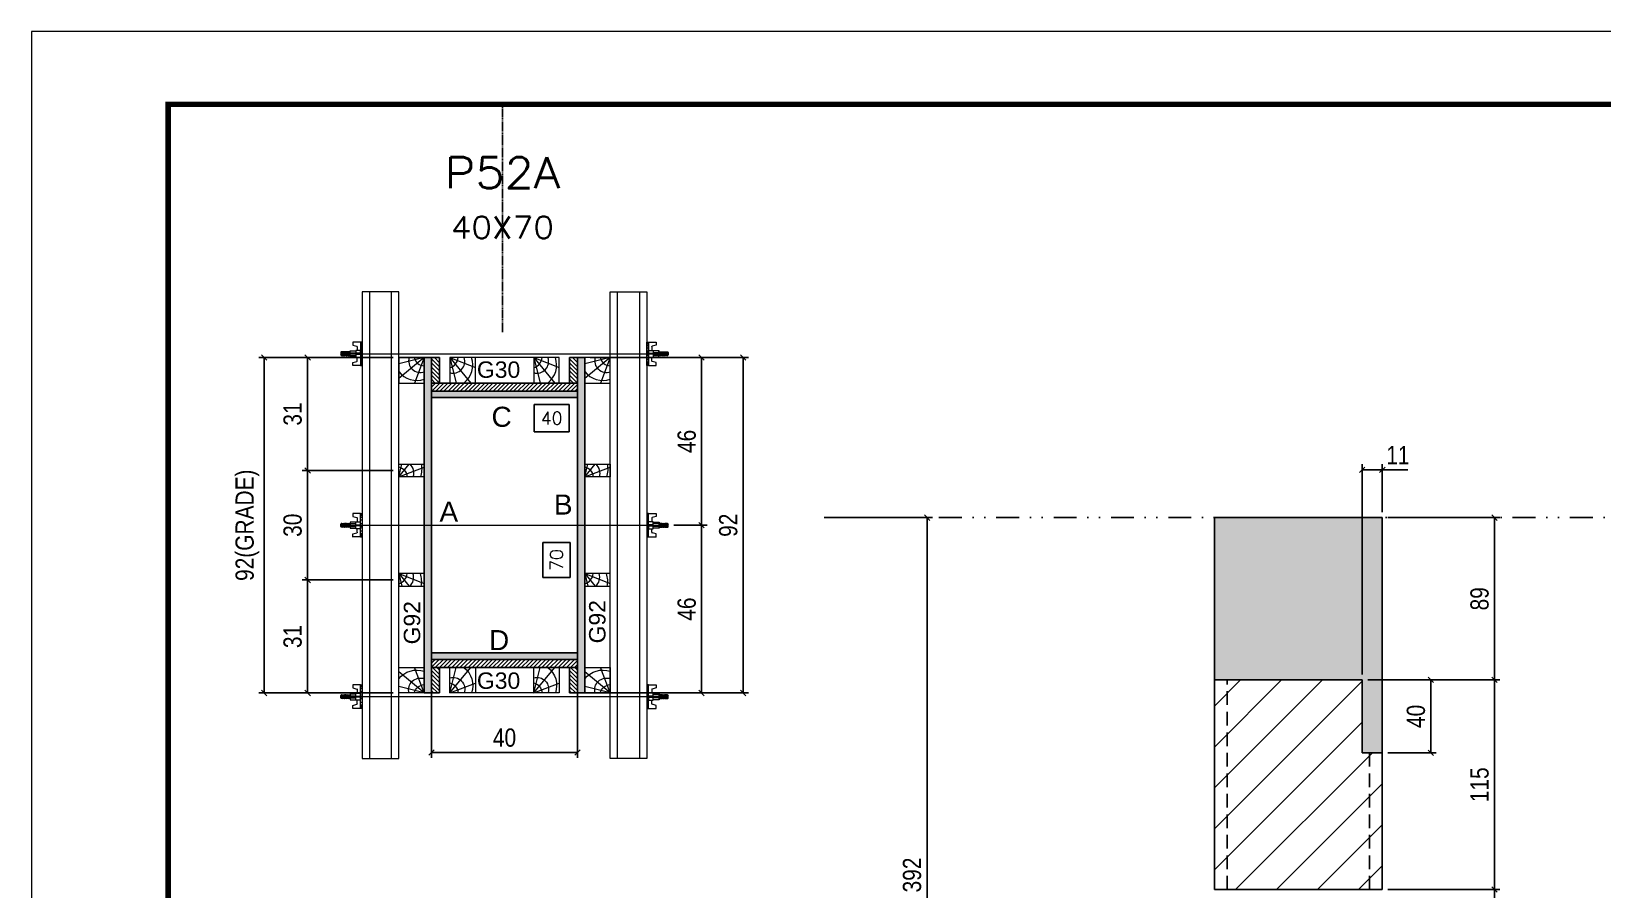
# Model space of a CAD drawing. Extents: x 28748 to 35002, y 14885 to 43501.
# Drawn here: x 30333 to 31195, y 33841 to 34312 of the extents above; entities that cross this region are included whole.
import ezdxf
from ezdxf.enums import TextEntityAlignment as Align

# ---------------------------------------------------------------- set-up
doc = ezdxf.new("R2010")
doc.units = 0
for name, pattern in [('DASHED', [0.75, 0.5, -0.25]), ('DIVIDE2', [0.625, 0.25, -0.125, 0, -0.125, 0, -0.125]), ('HIDDEN', [0.375, 0.25, -0.125])]:
    doc.linetypes.add(name, pattern=pattern)
for name, color, linetype in [('CHAPA', 1, 'Continuous'), ('COTA', 241, 'Continuous'), ('MEIO_PONT', 93, 'Continuous'), ('Nível', 160, 'Continuous'), ('Painéis', 200, 'Continuous'), ('SARRAFO', 251, 'Continuous'), ('Sarrafo de Pressão', 42, 'HIDDEN'), ('Texto de Titulo', 7, 'Continuous'), ('Texto Qtd Sarr', 242, 'Continuous'), ('TEXTO_GERAL', 7, 'Continuous')]:
    doc.layers.add(name, color=color, linetype=linetype)
for name, color, linetype, lineweight in [('Folhas', 255, 'Continuous', 9), ('Hachura', 251, 'Continuous', 9), ('Madeira', 126, 'Continuous', 18), ('Perfil Metálico', 224, 'Continuous', 18), ('SARRAFO DE PRESSAO', 251, 'DASHED', 9), ('Texto Seção', 7, 'Continuous', 15)]:
    doc.layers.add(name, color=color, linetype=linetype, lineweight=lineweight)
doc.styles.add('ARIAL', font='arial.ttf')
doc.styles.add('COTA TECNICA', font='techl___.ttf', dxfattribs={"height": 10})
doc.styles.add('COTA TECNICA 2X', font='techl___.ttf', dxfattribs={"height": 10})
doc.styles.add('ROMANS', font='romans.shx')
doc.styles.add('SANSSERIF', font='sas_____.pfb')
doc.dimstyles.new('PAINEL', dxfattribs={"dimtxt": 10, "dimasz": 3, "dimexe": 3, "dimexo": 3, "dimgap": 3, "dimtad": 1, "dimdec": 1, "dimzin": 12, "dimdsep": 46, "dimtxsty": 'COTA TECNICA', "dimblk1": 'OBLIQUE', "dimblk2": 'OBLIQUE', "dimsah": 1, "dimcen": 0.9, "dimclrd": 4, "dimclre": 4, "dimclrt": 240, "dimadec": 1, "dimazin": 3, "dimtfac": 1, "dimtdec": 1, "dimtmove": 0, "dimatfit": 3, "dimfxl": 1, "dimtolj": 1, "dimtzin": 12, "dimarcsym": 0})
doc.dimstyles.new('SECAO PILAR', dxfattribs={"dimtxt": 10, "dimasz": 3, "dimexe": 3, "dimexo": 3, "dimgap": 3, "dimtad": 1, "dimdec": 1, "dimlfac": 0.5, "dimzin": 12, "dimdsep": 46, "dimtxsty": 'COTA TECNICA 2X', "dimblk1": 'OBLIQUE', "dimblk2": 'OBLIQUE', "dimsah": 1, "dimcen": 0.9, "dimclrd": 256, "dimclre": 256, "dimclrt": 256, "dimadec": 1, "dimazin": 3, "dimtfac": 1, "dimtdec": 1, "dimtmove": 0, "dimatfit": 3, "dimfxl": 1, "dimtolj": 1, "dimtzin": 12, "dimarcsym": 0})
doc.dimstyles.new('SECÇÃO 2', dxfattribs={"dimtxt": 7, "dimasz": 6, "dimexe": 0.18, "dimexo": 2, "dimgap": -4, "dimtad": 3, "dimdec": 1, "dimlfac": 0.5, "dimzin": 12, "dimdsep": 46, "dimtxsty": 'ROMANS', "dimblk": 'ARCHTICK', "dimcen": 0.09, "dimse1": 1, "dimse2": 1, "dimsd1": 1, "dimsd2": 1, "dimclrd": 180, "dimclre": 5, "dimclrt": 1, "dimadec": 0, "dimazin": 3, "dimtfac": 1, "dimtdec": 1, "dimtofl": 0, "dimtmove": 0, "dimatfit": 3, "dimldrblk": 'ARCHTICK', "dimfxl": 1, "dimtolj": 1, "dimtzin": 0, "dimarcsym": 0})

# ---------------------------------------------------------------- blocks, each defined once
blk = doc.blocks.new('9999999999')
at = {"layer": 'Folhas'}
blk.add_lwpolyline([(98138.98, 34190.21), (99623.98, 34190.21), (99623.98, 35240.21), (98138.98, 35240.21)], close=True, dxfattribs=at)
at = {"layer": 'Folhas', "color": 30, "const_width": 3}
blk.add_lwpolyline([(98213.98, 34230.21), (99583.98, 34230.21), (99583.98, 35200.21), (98213.98, 35200.21)], close=True, dxfattribs=at)
blk = doc.blocks.new('titulo1')
at = {"layer": 'Defpoints', "color": 252, "linetype": 'HIDDEN', "ltscale": 2}
blk.add_line((0, 0), (0, 125), dxfattribs=at)
at = {"layer": 'Defpoints', "style": 'ROMANS', "oblique": 15}
blk.add_attdef('FOLHA', text='', height=10, dxfattribs=at).set_placement((0, 15.58), align=Align.MIDDLE_CENTER)
at = {"layer": 'Texto Qtd Sarr', "color": 3, "style": 'ROMANS', "oblique": 15}
for tag, height, p in [('TITULO', 17, (0, 71.45)), ('SEÇÃO', 12, (0, 41.55))]:
    blk.add_attdef(tag, text='', height=height, dxfattribs=at).set_placement(p, align=Align.MIDDLE_CENTER)
blk = doc.blocks.new('*D1225')
at = {"layer": 'COTA', "color": 180, "lineweight": -2, "transparency": 16777216}
for p, q in [((30628.72, 34031.87), (30613.72, 34031.87)), ((30613.72, 34031.87), (30613.72, 34012.53)), ((30628.72, 34012.53), (30628.72, 34031.87)), ((30613.72, 34012.53), (30628.72, 34012.53))]:
    blk.add_line(p, q, dxfattribs=at)
at = {"layer": 'Defpoints', "color": 0, "transparency": 16777216}
for p in [(30552.72, 34111.27), (30552.72, 33971.27), (30632.72, 33971.27)]:
    blk.add_point(p, dxfattribs=at)
at = {"layer": 'COTA', "color": 1, "transparency": 16777216, "insert": (30621.22, 34022.2), "char_height": 7, "attachment_point": 5, "rotation": 90, "style": 'ROMANS'}
blk.add_mtext('\\A1;70', dxfattribs=at)
blk = doc.blocks.new('_ArchTick')
at = {"color": 0, "linetype": 'ByBlock', "const_width": 0.15}
blk.add_lwpolyline([(-0.5, -0.5), (0.5, 0.5)], dxfattribs=at)
blk = doc.blocks.new('_Oblique')
at = {"color": 0, "linetype": 'ByBlock', "lineweight": -2}
blk.add_line((-0.5, -0.5), (0.5, 0.5), dxfattribs=at)
blk = doc.blocks.new('*D1226')
at = {"layer": 'COTA', "lineweight": -2, "transparency": 16777216}
for p, q in [((30639.72, 34133.27), (30726.5, 34133.27)), ((30723.5, 34133.27), (30723.5, 33949.27)), ((30639.72, 33949.27), (30726.5, 33949.27))]:
    blk.add_line(p, q, dxfattribs=at)
at = {"layer": 'Defpoints', "color": 0, "transparency": 16777216}
for p in [(30636.72, 34133.27), (30636.72, 33949.27), (30723.5, 33949.27)]:
    blk.add_point(p, dxfattribs=at)
at = {"layer": 'COTA', "lineweight": -2, "transparency": 16777216, "xscale": 3, "yscale": 3, "zscale": 3}
for p, rotation in [((30723.5, 34133.27), 90), ((30723.5, 33949.27), 270)]:
    blk.add_blockref('_Oblique', p, dxfattribs=dict(at, rotation=rotation))
at = {"layer": 'COTA', "transparency": 16777216, "insert": (30715.41, 34041.27), "char_height": 10, "attachment_point": 5, "rotation": 90, "style": 'COTA TECNICA 2X'}
blk.add_mtext('\\A1;92', dxfattribs=at)
blk = doc.blocks.new('*D1227')
at = {"layer": 'COTA', "lineweight": -2, "transparency": 16777216}
for p, q in [((30673.72, 34133.27), (30703.73, 34133.27)), ((30700.73, 34133.27), (30700.73, 34041.27)), ((30685.52, 34041.27), (30703.73, 34041.27))]:
    blk.add_line(p, q, dxfattribs=at)
at = {"layer": 'Defpoints', "color": 0, "transparency": 16777216}
for p in [(30670.72, 34133.27), (30682.52, 34041.27), (30700.73, 34041.27)]:
    blk.add_point(p, dxfattribs=at)
at = {"layer": 'COTA', "lineweight": -2, "transparency": 16777216, "xscale": 3, "yscale": 3, "zscale": 3}
for p, rotation in [((30700.73, 34133.27), 90), ((30700.73, 34041.27), 270)]:
    blk.add_blockref('_Oblique', p, dxfattribs=dict(at, rotation=rotation))
at = {"layer": 'COTA', "transparency": 16777216, "insert": (30692.63, 34087.27), "char_height": 10, "attachment_point": 5, "rotation": 90, "style": 'COTA TECNICA 2X'}
blk.add_mtext('\\A1;46', dxfattribs=at)
blk = doc.blocks.new('*D1228')
at = {"layer": 'COTA', "lineweight": -2, "transparency": 16777216}
for p, q in [((30685.52, 34041.27), (30703.73, 34041.27)), ((30700.73, 33949.27), (30700.73, 34041.27)), ((30673.72, 33949.27), (30703.73, 33949.27))]:
    blk.add_line(p, q, dxfattribs=at)
at = {"layer": 'Defpoints', "color": 0, "transparency": 16777216}
for p in [(30682.52, 34041.27), (30700.73, 34041.27), (30670.72, 33949.27)]:
    blk.add_point(p, dxfattribs=at)
at = {"layer": 'COTA', "lineweight": -2, "transparency": 16777216, "xscale": 3, "yscale": 3, "zscale": 3}
for p, rotation in [((30700.73, 34041.27), 90), ((30700.73, 33949.27), 270)]:
    blk.add_blockref('_Oblique', p, dxfattribs=dict(at, rotation=rotation))
at = {"layer": 'COTA', "transparency": 16777216, "insert": (30692.63, 33995.27), "char_height": 10, "attachment_point": 5, "rotation": 90, "style": 'COTA TECNICA 2X'}
blk.add_mtext('\\A1;46', dxfattribs=at)
blk = doc.blocks.new('*D1229')
at = {"layer": 'COTA', "color": 180, "lineweight": -2, "transparency": 16777216}
for p, q in [((30628.22, 34107.48), (30608.89, 34107.48)), ((30608.89, 34107.48), (30608.89, 34092.48)), ((30628.22, 34092.48), (30628.22, 34107.48)), ((30608.89, 34092.48), (30628.22, 34092.48))]:
    blk.add_line(p, q, dxfattribs=at)
at = {"layer": 'Defpoints', "color": 0, "transparency": 16777216}
for p in [(30552.72, 34111.27), (30632.72, 34111.27), (30632.72, 34088.48)]:
    blk.add_point(p, dxfattribs=at)
at = {"layer": 'COTA', "color": 1, "transparency": 16777216, "insert": (30618.56, 34099.98), "char_height": 7, "attachment_point": 5, "style": 'ROMANS'}
blk.add_mtext('\\A1;40', dxfattribs=at)
blk = doc.blocks.new('PONTALETE')
at = {"layer": 'Madeira'}
for q in [(2.71, 7), (7, 5.76), (7, 1.74)]:
    blk.add_line((0, 0), q, dxfattribs=at)
blk.add_lwpolyline([(0, 0), (7, 0), (7, 7), (0, 7)], close=True, dxfattribs=at)
for centre, radius, start, end in [((2.04, 0.06), 6.23, 37.2818, 109.0913), ((1.09, 0.9), 3.19, 343.603, 109.9847), ((-0.21, -0.78), 3.09, 14.6322, 86.0383)]:
    blk.add_arc(centre, radius, start, end, dxfattribs=at)
blk = doc.blocks.new('*D1317')
at = {"layer": 'COTA', "lineweight": -2, "transparency": 16777216}
for p, q in [((30531.72, 34133.27), (30457.95, 34133.27)), ((30460.95, 34133.27), (30460.95, 33949.27)), ((30531.72, 33949.27), (30457.95, 33949.27))]:
    blk.add_line(p, q, dxfattribs=at)
at = {"layer": 'Defpoints', "color": 0, "transparency": 16777216}
for p in [(30534.72, 34133.27), (30460.95, 33949.27), (30534.72, 33949.27)]:
    blk.add_point(p, dxfattribs=at)
at = {"layer": 'COTA', "lineweight": -2, "transparency": 16777216, "xscale": 3, "yscale": 3, "zscale": 3}
for p, rotation in [((30460.95, 34133.27), 90), ((30460.95, 33949.27), 270)]:
    blk.add_blockref('_Oblique', p, dxfattribs=dict(at, rotation=rotation))
at = {"layer": 'COTA', "transparency": 16777216, "insert": (30451.73, 34041.27), "char_height": 10, "attachment_point": 5, "rotation": 90, "style": 'COTA TECNICA 2X'}
blk.add_mtext('\\A1;92(GRADE)', dxfattribs=at)
blk = doc.blocks.new('MEIO PONTALETE')
at = {"layer": 'Madeira'}
for q in [(2.71, 7), (3.5, 2.88), (3.5, 0.87)]:
    blk.add_line((0, 0), q, dxfattribs=at)
blk.add_lwpolyline([(0, 0), (3.5, 0), (3.5, 7), (0, 7)], close=True, dxfattribs=at)
for centre, radius, start, end in [((2.04, 0.06), 6.23, 76.4499, 109.0913), ((1.09, 0.9), 3.19, 40.9063, 109.9847), ((-0.21, -0.78), 3.09, 14.6322, 86.0383)]:
    blk.add_arc(centre, radius, start, end, dxfattribs=at)
blk = doc.blocks.new('*D1318')
at = {"layer": 'COTA', "lineweight": -2, "transparency": 16777216}
for p, q in [((30531.72, 34011.27), (30481.79, 34011.27)), ((30484.79, 34011.27), (30484.79, 33949.27)), ((30531.72, 33949.27), (30481.79, 33949.27))]:
    blk.add_line(p, q, dxfattribs=at)
at = {"layer": 'Defpoints', "color": 0, "transparency": 16777216}
for p in [(30534.72, 34011.27), (30484.79, 33949.27), (30534.72, 33949.27)]:
    blk.add_point(p, dxfattribs=at)
at = {"layer": 'COTA', "lineweight": -2, "transparency": 16777216, "xscale": 3, "yscale": 3, "zscale": 3}
for p, rotation in [((30484.79, 34011.27), 90), ((30484.79, 33949.27), 270)]:
    blk.add_blockref('_Oblique', p, dxfattribs=dict(at, rotation=rotation))
at = {"layer": 'COTA', "transparency": 16777216, "insert": (30476.57, 33980.27), "char_height": 10, "attachment_point": 5, "rotation": 90, "style": 'COTA TECNICA 2X'}
blk.add_mtext('\\A1;31', dxfattribs=at)
blk = doc.blocks.new('C')
at = {"layer": 'Hachura', "color": 0}
for p, q in [((0, 3.22), (0, -3.22)), ((0.45, 3.22), (0, 3.22)), ((0.46, 3.16), (0, 3.16)), ((0.46, 3.05), (0, 3.05)), ((0.46, 2.88), (0, 2.88)), ((0, 2.75), (0, -1.16)), ((0.46, 2.65), (0, 2.65)), ((0.46, 2.23), (0, 2.23)), ((0.46, 1.51), (0, 1.51)), ((0.39, 0.49), (0.17, 0.49)), ((0.45, -3.23), (0.45, 3.22)), ((0.45, 3.22), (2.58, 3.22)), ((1.74, 0.97), (0.45, 0.97)), ((1.45, 0.1), (0.45, 0.1)), ((1.35, 1.94), (1.35, 0.96)), ((2.58, 2.39), (1.47, 2.09)), ((1.74, -0.97), (1.74, 0.97)), ((1.74, 0.97), (1.74, 0.84)), ((1.74, 0.97), (1.74, 0.84)), ((1.74, 0.84), (3.35, 0.84)), ((3.35, 0.45), (1.74, 0.45)), ((2.58, 3.22), (2.58, 2.39)), ((3.32, 0.84), (3.32, -0.84)), ((3.35, 0.84), (3.35, -0.84)), ((3.68, 0.45), (3.35, 0.45)), ((3.84, -0.52), (3.35, 0.45)), ((3.35, 0.06), (3.67, -0.57)), ((3.68, 0.45), (4.16, -0.52)), ((3.72, 0.5), (4.25, -0.57)), ((4.37, -0.55), (3.83, 0.53)), ((4.15, 0.45), (3.93, 0.45)), ((4.42, -0.52), (3.93, 0.45)), ((4.15, 0.45), (4.26, 0.45)), ((4.26, 0.45), (4.74, -0.52)), ((4.3, 0.5), (4.83, -0.57)), ((4.95, -0.55), (4.41, 0.53)), ((4.51, 0.45), (4.84, 0.45)), ((5, -0.52), (4.51, 0.45)), ((4.84, 0.45), (5.32, -0.52)), ((4.88, 0.5), (5.41, -0.57)), ((5.53, -0.55), (4.99, 0.53)), ((5.58, -0.52), (5.09, 0.45)), ((5.42, 0.45), (5.09, 0.45)), ((5.58, -0.52), (5.09, 0.45)), ((5.42, 0.45), (5.74, -0.19)), ((5.46, 0.5), (5.74, -0.07)), ((5.74, 0.19), (5.57, 0.53)), ((5.74, 0.32), (5.68, 0.45)), ((5.68, 0.45), (5.74, 0.45)), ((5.74, 0.45), (5.9, 0.29)), ((5.74, 0.45), (5.74, -0.52)), ((5.9, -0.36), (5.9, 0.29)), ((0.45, 0), (0, 0)), ((0.46, -1.52), (0, -1.52)), ((0.46, -2.23), (0, -2.23)), ((0.46, -2.65), (0, -2.65)), ((0.46, -2.88), (0, -2.88)), ((0.46, -3.05), (0, -3.05)), ((0.46, -3.16), (0, -3.16)), ((0, -3.22), (2.57, -3.22)), ((0.08, -0.48), (0.29, -0.48)), ((0.29, -0.48), (0.4, -0.48)), ((0.45, 0), (0.45, -0.97)), ((0.45, -0.16), (1.45, -0.16)), ((0.45, -0.65), (0.45, -0.32)), ((0.45, -3.23), (0.45, -0.65)), ((0.45, -0.97), (1.74, -0.97)), ((1.35, -1.94), (1.35, -0.97)), ((2.58, -2.39), (1.47, -2.1)), ((3.35, -0.32), (1.74, -0.32)), ((3.35, -0.84), (1.74, -0.84)), ((2.58, -3.23), (2.58, -2.39)), ((3.35, -0.07), (3.58, -0.52)), ((3.35, -0.52), (3.58, -0.52)), ((3.84, -0.52), (4.16, -0.52)), ((4.42, -0.52), (4.74, -0.52)), ((4.63, -0.52), (4.74, -0.52)), ((5, -0.52), (5.32, -0.52)), ((5.58, -0.52), (5.74, -0.52)), ((5.74, -0.52), (5.9, -0.36)), ((5.74, -0.52), (5.74, -0.52))]:
    blk.add_line(p, q, dxfattribs=at)
for centre, radius, start, end in [((1.52, 1.94), 0.161, 104.7436, 180), ((1.44, -0.03), 0.129, 272.695, 87.305), ((3.81, 0.39), 0.143, 25.5688, 154.4312), ((4.39, 0.39), 0.143, 25.5688, 154.4312), ((4.97, 0.39), 0.143, 25.5688, 154.4312), ((5.55, 0.39), 0.143, 25.5688, 154.4312), ((0.17, -0.37), 0.174, 221.744, 317.8592), ((1.52, -1.94), 0.161, 180, 255.2564), ((3.71, -0.4), 0.174, 222.1408, 318.256), ((4.29, -0.4), 0.174, 222.1408, 318.256), ((4.87, -0.4), 0.174, 222.1408, 318.256), ((5.45, -0.4), 0.174, 222.1408, 318.256), ((5.61, -0.4), 0.174, 317.8592, 318.256)]:
    blk.add_arc(centre, radius, start, end, dxfattribs=at)
blk = doc.blocks.new('*D1319')
at = {"layer": 'COTA', "lineweight": -2, "transparency": 16777216}
for p, q in [((30531.72, 34133.27), (30481.79, 34133.27)), ((30484.79, 34133.27), (30484.79, 34071.27)), ((30531.72, 34071.27), (30481.79, 34071.27))]:
    blk.add_line(p, q, dxfattribs=at)
at = {"layer": 'Defpoints', "color": 0, "transparency": 16777216}
for p in [(30534.72, 34133.27), (30484.79, 34071.27), (30534.72, 34071.27)]:
    blk.add_point(p, dxfattribs=at)
at = {"layer": 'COTA', "lineweight": -2, "transparency": 16777216, "xscale": 3, "yscale": 3, "zscale": 3}
for p, rotation in [((30484.79, 34133.27), 90), ((30484.79, 34071.27), 270)]:
    blk.add_blockref('_Oblique', p, dxfattribs=dict(at, rotation=rotation))
at = {"layer": 'COTA', "transparency": 16777216, "insert": (30476.57, 34102.27), "char_height": 10, "attachment_point": 5, "rotation": 90, "style": 'COTA TECNICA 2X'}
blk.add_mtext('\\A1;31', dxfattribs=at)
blk = doc.blocks.new('*D1320')
at = {"layer": 'COTA', "lineweight": -2, "transparency": 16777216}
for p, q in [((30531.72, 34071.27), (30481.79, 34071.27)), ((30484.79, 34071.27), (30484.79, 34011.27)), ((30531.72, 34011.27), (30481.79, 34011.27))]:
    blk.add_line(p, q, dxfattribs=at)
at = {"layer": 'Defpoints', "color": 0, "transparency": 16777216}
for p in [(30534.72, 34071.27), (30484.79, 34011.27), (30534.72, 34011.27)]:
    blk.add_point(p, dxfattribs=at)
at = {"layer": 'COTA', "lineweight": -2, "transparency": 16777216, "xscale": 3, "yscale": 3, "zscale": 3}
for p, rotation in [((30484.79, 34071.27), 90), ((30484.79, 34011.27), 270)]:
    blk.add_blockref('_Oblique', p, dxfattribs=dict(at, rotation=rotation))
at = {"layer": 'COTA', "transparency": 16777216, "insert": (30476.57, 34041.27), "char_height": 10, "attachment_point": 5, "rotation": 90, "style": 'COTA TECNICA 2X'}
blk.add_mtext('\\A1;30', dxfattribs=at)
blk = doc.blocks.new('*D2051')
at = {"layer": 'COTA', "lineweight": -2, "transparency": 16777216}
for p, q in [((30552.72, 33964.67), (30552.72, 33913.63)), ((30632.72, 33964.67), (30632.72, 33913.63)), ((30552.72, 33916.63), (30632.72, 33916.63))]:
    blk.add_line(p, q, dxfattribs=at)
at = {"layer": 'Defpoints', "color": 0, "transparency": 16777216}
for p in [(30552.72, 33967.67), (30632.72, 33967.67), (30632.72, 33916.63)]:
    blk.add_point(p, dxfattribs=at)
at = {"layer": 'COTA', "lineweight": -2, "transparency": 16777216, "xscale": 3, "yscale": 3, "zscale": 3, "rotation": 180}
blk.add_blockref('_Oblique', (30552.72, 33916.63), dxfattribs=at)
at = {"layer": 'COTA', "lineweight": -2, "transparency": 16777216, "xscale": 3, "yscale": 3, "zscale": 3}
blk.add_blockref('_Oblique', (30632.72, 33916.63), dxfattribs=at)
at = {"layer": 'COTA', "transparency": 16777216, "insert": (30592.72, 33924.73), "char_height": 10, "attachment_point": 5, "style": 'COTA TECNICA 2X'}
blk.add_mtext('\\A1;40', dxfattribs=at)
blk = doc.blocks.new('*D2052')
at = {"layer": 'COTA', "color": 4, "linetype": 'ByBlock', "lineweight": -2, "transparency": 16777216}
for p, q in [((30771, 34045.43), (30827.42, 34045.43)), ((30824.42, 34045.43), (30824.42, 33653.43)), ((30771, 33653.43), (30827.42, 33653.43))]:
    blk.add_line(p, q, dxfattribs=at)
at = {"layer": 'Defpoints', "color": 0, "linetype": 'ByBlock', "transparency": 16777216}
for p in [(30768, 34045.43), (30768, 33653.43), (30824.42, 33653.43)]:
    blk.add_point(p, dxfattribs=at)
at = {"layer": 'COTA', "color": 4, "linetype": 'ByBlock', "lineweight": -2, "transparency": 16777216, "xscale": 3, "yscale": 3, "zscale": 3}
for p, rotation in [((30824.42, 34045.43), 90), ((30824.42, 33653.43), 270)]:
    blk.add_blockref('_Oblique', p, dxfattribs=dict(at, rotation=rotation))
at = {"layer": 'COTA', "color": 240, "linetype": 'ByBlock', "transparency": 16777216, "insert": (30816.17, 33849.43), "char_height": 10, "attachment_point": 5, "rotation": 90, "style": 'COTA TECNICA'}
blk.add_mtext('\\A1;392', dxfattribs=at)
blk = doc.blocks.new('*D2053')
at = {"layer": 'COTA', "color": 4, "linetype": 'ByBlock', "lineweight": -2, "transparency": 16777216}
for p, q in [((31065.95, 33956.43), (31138.42, 33956.43)), ((31135.42, 33841.43), (31135.42, 33956.43)), ((31076.95, 33841.43), (31138.42, 33841.43))]:
    blk.add_line(p, q, dxfattribs=at)
at = {"layer": 'Defpoints', "color": 0, "linetype": 'ByBlock', "transparency": 16777216}
for p in [(31062.95, 33956.43), (31135.42, 33956.43), (31073.95, 33841.43)]:
    blk.add_point(p, dxfattribs=at)
at = {"layer": 'COTA', "color": 4, "linetype": 'ByBlock', "lineweight": -2, "transparency": 16777216, "xscale": 3, "yscale": 3, "zscale": 3}
for p, rotation in [((31135.42, 33956.43), 90), ((31135.42, 33841.43), 270)]:
    blk.add_blockref('_Oblique', p, dxfattribs=dict(at, rotation=rotation))
at = {"layer": 'COTA', "color": 240, "linetype": 'ByBlock', "transparency": 16777216, "insert": (31127.31, 33898.93), "char_height": 10, "attachment_point": 5, "rotation": 90, "style": 'COTA TECNICA'}
blk.add_mtext('\\A1;115', dxfattribs=at)
blk = doc.blocks.new('*D1255')
at = {"layer": 'COTA', "color": 4, "lineweight": -2, "transparency": 16777216}
for p, q in [((31076.95, 34045.43), (31138.42, 34045.43)), ((31135.42, 34045.43), (31135.42, 33956.43)), ((31065.95, 33956.43), (31138.42, 33956.43))]:
    blk.add_line(p, q, dxfattribs=at)
at = {"layer": 'Defpoints', "color": 0, "transparency": 16777216}
for p in [(31073.95, 34045.43), (31062.95, 33956.43), (31135.42, 33956.43)]:
    blk.add_point(p, dxfattribs=at)
at = {"layer": 'COTA', "color": 4, "lineweight": -2, "transparency": 16777216, "xscale": 3, "yscale": 3, "zscale": 3}
for p, rotation in [((31135.42, 34045.43), 90), ((31135.42, 33956.43), 270)]:
    blk.add_blockref('_Oblique', p, dxfattribs=dict(at, rotation=rotation))
at = {"layer": 'COTA', "color": 240, "transparency": 16777216, "insert": (31127.31, 34000.93), "char_height": 10, "attachment_point": 5, "rotation": 90, "style": 'COTA TECNICA'}
blk.add_mtext('\\A1;89', dxfattribs=at)
blk = doc.blocks.new('*D2304')
at = {"layer": 'COTA', "color": 4, "lineweight": -2, "transparency": 16777216}
for p, q in [((31065.95, 33956.43), (31103.53, 33956.43)), ((31100.53, 33956.43), (31100.53, 33916.43)), ((31076.95, 33916.43), (31103.53, 33916.43))]:
    blk.add_line(p, q, dxfattribs=at)
at = {"layer": 'Defpoints', "color": 0, "transparency": 16777216}
for p in [(31062.95, 33956.43), (31073.95, 33916.43), (31100.53, 33916.43)]:
    blk.add_point(p, dxfattribs=at)
at = {"layer": 'COTA', "color": 4, "lineweight": -2, "transparency": 16777216, "xscale": 3, "yscale": 3, "zscale": 3}
for p, rotation in [((31100.53, 33956.43), 90), ((31100.53, 33916.43), 270)]:
    blk.add_blockref('_Oblique', p, dxfattribs=dict(at, rotation=rotation))
at = {"layer": 'COTA', "color": 240, "transparency": 16777216, "insert": (31092.42, 33936.43), "char_height": 10, "attachment_point": 5, "rotation": 90, "style": 'COTA TECNICA'}
blk.add_mtext('\\A1;40', dxfattribs=at)
blk = doc.blocks.new('*D2305')
at = {"layer": 'COTA', "color": 4, "lineweight": -2, "transparency": 16777216}
for p, q in [((31062.95, 33959.43), (31062.95, 34074.69)), ((31062.95, 34071.69), (31073.95, 34071.69)), ((31073.95, 34048.43), (31073.95, 34074.69)), ((31073.95, 34071.69), (31088.04, 34071.69))]:
    blk.add_line(p, q, dxfattribs=at)
at = {"layer": 'Defpoints', "color": 0, "transparency": 16777216}
for p in [(31073.95, 34071.69), (31073.95, 34045.43), (31062.95, 33956.43)]:
    blk.add_point(p, dxfattribs=at)
at = {"layer": 'COTA', "color": 4, "lineweight": -2, "transparency": 16777216, "xscale": 3, "yscale": 3, "zscale": 3, "rotation": 180}
blk.add_blockref('_Oblique', (31062.95, 34071.69), dxfattribs=at)
at = {"layer": 'COTA', "color": 4, "lineweight": -2, "transparency": 16777216, "xscale": 3, "yscale": 3, "zscale": 3}
blk.add_blockref('_Oblique', (31073.95, 34071.69), dxfattribs=at)
at = {"layer": 'COTA', "color": 240, "transparency": 16777216, "insert": (31082.5, 34079.75), "char_height": 10, "attachment_point": 5, "style": 'COTA TECNICA'}
blk.add_mtext('\\A1;11', dxfattribs=at)
blk = doc.blocks.new('*D2513')
at = {"layer": 'COTA', "color": 4, "lineweight": -2, "transparency": 16777216}
for p, q in [((31076.95, 33841.43), (31138.42, 33841.43)), ((31135.42, 33841.43), (31135.42, 33777.43)), ((31076.95, 33777.43), (31138.42, 33777.43))]:
    blk.add_line(p, q, dxfattribs=at)
at = {"layer": 'Defpoints', "color": 0, "transparency": 16777216}
for p in [(31073.95, 33841.43), (31073.95, 33777.43), (31135.42, 33777.43)]:
    blk.add_point(p, dxfattribs=at)
at = {"layer": 'COTA', "color": 4, "lineweight": -2, "transparency": 16777216, "xscale": 3, "yscale": 3, "zscale": 3}
for p, rotation in [((31135.42, 33841.43), 90), ((31135.42, 33777.43), 270)]:
    blk.add_blockref('_Oblique', p, dxfattribs=dict(at, rotation=rotation))
at = {"layer": 'COTA', "color": 240, "transparency": 16777216, "insert": (31127.31, 33809.43), "char_height": 10, "attachment_point": 5, "rotation": 90, "style": 'COTA TECNICA'}
blk.add_mtext('\\A1;64', dxfattribs=at)

msp = doc.modelspace()

# ---------------------------------------------------------------- hatches: boundary and pattern name
at = {"layer": 'COTA', "linetype": 'ByBlock'}
h = msp.add_hatch(dxfattribs=at)
h.set_pattern_fill('AR-CONC', color=256, scale=0.03)
h.set_pattern_definition([(50, (0, 64), (5.46554007, -0.47817257), [0.5715, -6.2865]), (355, (0, 64), (-1.05730264, 5.73170536), [0.4572, -5.0292175]), (100.451445, (0.4555, 63.96), (4.4082374, 5.25353256), [0.48570026, -5.34270734]), (46.1842, (0, 65.524), (8.1323712, -1.2612698), [0.85725, -9.42975]), (96.635558, (0.678, 65.419), (7.122124, 7.4227837), [0.7285507, -8.0140682]), (351.184151, (0, 65.524), (7.122124, 7.4227837), [0.685799, -7.543792]), (21, (0.762, 65.143), (4.54843174, -3.06795595), [0.5715, -6.2865]), (326, (0.762, 65.143), (1.85406085, 5.525639), [0.4572, -5.0292]), (71.451445, (1.141, 64.8873), (6.4024926, 2.45768307), [0.48570026, -5.3426981]), (37.5, (0, 64), (0.0926581, 2.53665117), [0, -4.96824, 0, -5.1054, 0, -5.04825]), (7.5, (0, 64), (2.00458988, 3.00541724), [0, -2.91084, 0, -4.85394, 0, -1.92405]), (327.5, (-1.6993, 64), (4.067717855, -0.17186232), [0, -1.905, 0, -5.9436, 0, -7.8867]), (317.5, (-2.4613, 64), (4.44387544, 0.76279473), [0, -2.4765, 0, -3.94716, 0, -5.6007])])
h.paths.add_polyline_path([(31062.95, 33956.43), (31062.95, 33916.43), (31073.95, 33916.43), (31073.95, 34045.43), (30981.95, 34045.43), (30981.95, 33956.43)])
at = {"layer": 'Hachura'}
h = msp.add_hatch(color=256, dxfattribs=at)
h.dxf.hatch_style = 1
h.paths.add_polyline_path([(30552.72, 33949.27), (30548.72, 33949.27), (30548.72, 34133.27), (30552.72, 34133.27)])
h = msp.add_hatch(color=256, dxfattribs=at)
h.dxf.hatch_style = 1
h.paths.add_polyline_path([(30552.72, 33949.27), (30548.72, 33949.27), (30548.72, 34133.27), (30552.72, 34133.27)])
h = msp.add_hatch(dxfattribs=at)
h.set_pattern_fill('ANSI31', color=256, scale=0.5, angle=90, style=0)
h.set_pattern_definition([(135, (7661.3148, 43257.2216), (-1.12253202, -1.12253202), [])])
h.paths.add_polyline_path([(30552.72, 34119.27), (30557.12, 34119.27), (30557.12, 34133.27), (30552.72, 34133.27)])
h = msp.add_hatch(dxfattribs=at)
h.set_pattern_fill('ANSI31', color=256, scale=0.5, angle=90, style=0)
h.set_pattern_definition([(135, (7703.3148, 43257.2216), (-1.12253202, -1.12253202), [])])
h.paths.add_polyline_path([(30632.72, 34119.27), (30628.32, 34119.27), (30628.32, 34133.27), (30632.72, 34133.27)])
h = msp.add_hatch(color=256, dxfattribs=at)
h.dxf.hatch_style = 1
h.paths.add_polyline_path([(30632.72, 33949.27), (30636.72, 33949.27), (30636.72, 34133.27), (30632.72, 34133.27)])
h = msp.add_hatch(color=256, dxfattribs=at)
h.dxf.hatch_style = 1
h.paths.add_polyline_path([(30632.72, 33949.27), (30636.72, 33949.27), (30636.72, 34133.27), (30632.72, 34133.27)])
h = msp.add_hatch(dxfattribs=at)
h.set_pattern_fill('ANSI31', color=256, scale=0.5, style=0)
h.set_pattern_definition([(45, (39726.6748, 57044.278), (-1.12253202, 1.12253202), [])])
h.paths.add_polyline_path([(30632.72, 34114.87), (30632.72, 34119.27), (30552.72, 34119.27), (30552.72, 34114.87)])
h = msp.add_hatch(color=256, dxfattribs=at)
h.dxf.hatch_style = 1
h.paths.add_polyline_path([(30552.72, 34114.87), (30552.72, 34111.27), (30632.72, 34111.27), (30632.72, 34114.87)])
h = msp.add_hatch(color=256, dxfattribs=at)
h.dxf.hatch_style = 1
h.paths.add_polyline_path([(30552.72, 34114.87), (30552.72, 34111.27), (30632.72, 34111.27), (30632.72, 34114.87)])
h = msp.add_hatch(color=256, dxfattribs=at)
h.dxf.hatch_style = 1
h.paths.add_polyline_path([(30552.72, 33971.27), (30552.72, 33967.67), (30632.72, 33967.67), (30632.72, 33971.27)])
h = msp.add_hatch(color=256, dxfattribs=at)
h.dxf.hatch_style = 1
h.paths.add_polyline_path([(30552.72, 33971.27), (30552.72, 33967.67), (30632.72, 33967.67), (30632.72, 33971.27)])
h = msp.add_hatch(dxfattribs=at)
h.set_pattern_fill('ANSI31', color=256, scale=0.5, style=0)
h.set_pattern_definition([(45, (39726.6748, 57070.278), (-1.12253202, 1.12253202), [])])
h.paths.add_polyline_path([(30632.72, 33967.67), (30632.72, 33963.27), (30552.72, 33963.27), (30552.72, 33967.67)])
h = msp.add_hatch(dxfattribs=at)
h.set_pattern_fill('ANSI31', color=256, scale=0.5, angle=90, style=0)
h.set_pattern_definition([(135, (7661.3148, 43452.2216), (-1.12253202, -1.12253202), [])])
h.paths.add_polyline_path([(30552.72, 33963.27), (30557.12, 33963.27), (30557.12, 33949.27), (30552.72, 33949.27)])
h = msp.add_hatch(dxfattribs=at)
h.set_pattern_fill('ANSI31', color=256, scale=0.5, angle=90, style=0)
h.set_pattern_definition([(135, (7703.3148, 43452.2216), (-1.12253202, -1.12253202), [])])
h.paths.add_polyline_path([(30632.72, 33963.27), (30628.32, 33963.27), (30628.32, 33949.27), (30632.72, 33949.27)])
h = msp.add_hatch(dxfattribs=at)
h.set_pattern_fill('ANSI31', color=256, scale=5)
h.set_pattern_definition([(45, (0, 64), (-11.22532, 11.22532), [])])
h.paths.add_polyline_path([(31073.95, 33916.43), (31062.95, 33916.43), (31062.95, 33956.43), (30981.95, 33956.43), (30981.95, 33841.43), (31073.95, 33841.43)])

# ---------------------------------------------------------------- linework, layer by layer
at = {"layer": 'CHAPA'}
for points in [[(30552.72, 33949.27), (30548.72, 33949.27), (30548.72, 34133.27), (30552.72, 34133.27)], [(30552.72, 33949.27), (30548.72, 33949.27), (30548.72, 34133.27), (30552.72, 34133.27)], [(30632.72, 33949.27), (30636.72, 33949.27), (30636.72, 34133.27), (30632.72, 34133.27)], [(30632.72, 33949.27), (30636.72, 33949.27), (30636.72, 34133.27), (30632.72, 34133.27)], [(30552.72, 34114.87), (30552.72, 34111.27), (30632.72, 34111.27), (30632.72, 34114.87)], [(30552.72, 34114.87), (30552.72, 34111.27), (30632.72, 34111.27), (30632.72, 34114.87)], [(30552.72, 33971.27), (30552.72, 33967.67), (30632.72, 33967.67), (30632.72, 33971.27)], [(30552.72, 33971.27), (30552.72, 33967.67), (30632.72, 33967.67), (30632.72, 33971.27)]]:
    msp.add_lwpolyline(points, close=True, dxfattribs=at)
at = {"layer": 'COTA', "linetype": 'ByBlock'}
for p, q in [((31073.95, 34045.43), (30981.95, 34045.43)), ((30981.95, 34045.43), (30981.95, 33956.43)), ((31073.95, 33916.43), (31073.95, 34045.43))]:
    msp.add_line(p, q, dxfattribs=at)
at = {"layer": 'Hachura'}
for p, q in [((30503.92, 34135.27), (30677.72, 34135.28)), ((30503.92, 34041.27), (30677.72, 34041.26)), ((30503.92, 33947.27), (30677.72, 33947.26))]:
    msp.add_line(p, q, dxfattribs=at)
at = {"layer": 'Madeira'}
for points in [[(30548.72, 33949.27), (30534.72, 33949.27), (30534.72, 34133.27), (30548.72, 34133.27)], [(30562.73, 34133.27), (30562.73, 34119.27), (30622.72, 34119.27), (30622.72, 34133.27)], [(30636.72, 33949.27), (30650.72, 33949.27), (30650.72, 34133.27), (30636.72, 34133.27)], [(30562.73, 33949.27), (30562.73, 33963.27), (30622.72, 33963.27), (30622.72, 33949.27)]]:
    msp.add_lwpolyline(points, close=True, dxfattribs=at)
at = {"layer": 'Nível', "color": 4, "linetype": 'DIVIDE2', "ltscale": 50}
msp.add_line((30768, 34045.43), (31778.34, 34045.43), dxfattribs=at)
at = {"layer": 'Painéis', "linetype": 'ByBlock'}
for p, q in [((30981.95, 33956.43), (30981.95, 33841.43)), ((30981.95, 33956.43), (31062.95, 33956.43)), ((31039.95, 33956.43), (31039.95, 33956.43)), ((31062.95, 33956.43), (31062.95, 33916.43)), ((31073.95, 33916.43), (31062.95, 33916.43)), ((31073.95, 33916.43), (31073.95, 33841.43)), ((31073.95, 33841.43), (30981.95, 33841.43))]:
    msp.add_line(p, q, dxfattribs=at)
at = {"layer": 'Painéis'}
msp.add_line((31062.95, 33956.43), (30981.95, 33956.43), dxfattribs=at)
msp.add_line((31062.95, 33956.43), (30981.95, 33956.43), dxfattribs=at)
msp.add_lwpolyline([(30632.72, 34111.27), (30552.72, 34111.27), (30552.72, 33971.27), (30632.72, 33971.27)], close=True, dxfattribs=at)
at = {"layer": 'Perfil Metálico'}
for points in [[(30514.72, 33913.27), (30534.72, 33913.27), (30534.72, 34169.27), (30514.72, 34169.27)], [(30530.72, 34169.27), (30518.72, 34169.27), (30518.72, 33913.27), (30530.72, 33913.27)], [(30670.72, 33913.27), (30650.72, 33913.27), (30650.72, 34169.27), (30670.72, 34169.27)], [(30654.72, 34169.27), (30666.72, 34169.27), (30666.72, 33913.27), (30654.72, 33913.27)]]:
    msp.add_lwpolyline(points, close=True, dxfattribs=at)
at = {"layer": 'SARRAFO'}
for points in [[(30557.12, 34133.27), (30557.12, 34119.27), (30552.72, 34119.27), (30552.72, 34133.27)], [(30628.32, 34133.27), (30628.32, 34119.27), (30632.72, 34119.27), (30632.72, 34133.27)], [(30552.72, 34119.27), (30632.72, 34119.27), (30632.72, 34114.87), (30552.72, 34114.87)], [(30552.72, 33963.27), (30632.72, 33963.27), (30632.72, 33967.67), (30552.72, 33967.67)], [(30557.12, 33949.27), (30557.12, 33963.27), (30552.72, 33963.27), (30552.72, 33949.27)], [(30628.32, 33949.27), (30628.32, 33963.27), (30632.72, 33963.27), (30632.72, 33949.27)]]:
    msp.add_lwpolyline(points, close=True, dxfattribs=at)
at = {"layer": 'Sarrafo de Pressão', "ltscale": 30}
for p, q in [((30988.95, 33841.43), (30988.95, 33956.43)), ((31066.95, 33841.43), (31066.95, 33916.43))]:
    msp.add_line(p, q, dxfattribs=at)

# ---------------------------------------------------------------- block references
at = {"layer": 'Hachura', "linetype": 'Continuous', "yscale": 2, "zscale": 2, "rotation": 180}
for p, xscale in [((30514.72, 34135.27), 2), ((30670.72, 34135.27), -2)]:
    msp.add_blockref('C', p, dxfattribs=dict(at, xscale=xscale))
at = {"layer": 'Hachura', "linetype": 'Continuous', "yscale": 2, "zscale": 2}
for p, xscale in [((30514.72, 34041.27), -2), ((30670.72, 34041.27), 2), ((30514.72, 33947.27), -2), ((30670.72, 33947.27), 2)]:
    msp.add_blockref('C', p, dxfattribs=dict(at, xscale=xscale))
at = {"layer": 'MEIO_PONT'}
for name, p, xscale, yscale, zscale, rotation in [('PONTALETE', (30548.72, 34133.27), 2, 2, 2, 180), ('PONTALETE', (30562.73, 34133.27), 2, 2, 2, 270), ('PONTALETE', (30608.72, 34133.27), 2, 2, 2, 270), ('PONTALETE', (30650.72, 34133.27), 2, 2, 2, 180), ('MEIO PONTALETE', (30534.72, 34067.77), -1.999999997962732, 1.999999997962732, 1.999999997962732, 270), ('MEIO PONTALETE', (30636.72, 34067.77), -1.999999997962732, 1.999999997962732, 1.999999997962732, 270), ('MEIO PONTALETE', (30534.72, 34014.77), 1.999999997962732, 1.999999997962732, 1.999999997962732, 270), ('MEIO PONTALETE', (30636.72, 34014.77), 1.999999997962732, 1.999999997962732, 1.999999997962732, 270), ('PONTALETE', (30562.73, 33949.27), -2, 2, 2, 270), ('PONTALETE', (30608.72, 33949.27), -2, 2, 2, 270)]:
    msp.add_blockref(name, p, dxfattribs=dict(at, xscale=xscale, yscale=yscale, zscale=zscale, rotation=rotation))
at = {"layer": 'MEIO_PONT', "xscale": -2, "yscale": 2, "zscale": 2}
for p in [(30548.72, 33949.27), (30650.72, 33949.27)]:
    msp.add_blockref('PONTALETE', p, dxfattribs=at)
at = {"layer": 'SARRAFO DE PRESSAO', "color": 6, "linetype": 'ByBlock'}
msp.add_blockref('9999999999', (-67805.64, -928.06), dxfattribs=at)
at = {"layer": 'Texto Seção'}
ref = msp.add_blockref('titulo1', (30591.55, 34147.14), dxfattribs=at)
ref.add_attrib('TITULO', 'P52A', dxfattribs={"layer": 'Texto de Titulo', "color": 7, "height": 17, "style": 'ROMANS', "width": 1.1}).set_placement((30591.55, 34234.64), align=Align.MIDDLE_CENTER)
ref.add_attrib('SEÇÃO', '40X70', dxfattribs={"layer": 'Texto de Titulo', "color": 7, "height": 12, "style": 'ROMANS', "width": 1.1}).set_placement((30591.55, 34204.64), align=Align.MIDDLE_CENTER)

# ---------------------------------------------------------------- texts
at = {"layer": 'TEXTO_GERAL', "style": 'ARIAL'}
for s, p in [('C', (30591.13, 34100.77)), ('A', (30562.18, 34048.72)), ('B', (30624.9, 34052.63)), ('D', (30589.73, 33978.27))]:
    msp.add_text(s, height=11, dxfattribs=at).set_placement(p, align=Align.MIDDLE_CENTER)
at = {"layer": 'TEXTO_GERAL', "color": 0, "linetype": 'Continuous', "style": 'SANSSERIF'}
for p in [(30541.99, 33975.93), (30643.56, 33976.48)]:
    msp.add_text('G92', height=9, rotation=90, dxfattribs=at).set_placement(p, align=Align.MIDDLE_LEFT)
at = {"layer": 'TEXTO_GERAL', "color": 0, "linetype": 'Continuous', "char_height": 9, "width": 285.3299, "style": 'SANSSERIF'}
for insert, attachment_point in [((30577.58, 34131.13), 1), ((30577.58, 33951.41), 7)]:
    msp.add_mtext('G30', dxfattribs=dict(at, insert=insert, attachment_point=attachment_point))

# ---------------------------------------------------------------- dimensions: what is measured, and where the dimension line sits
at = {"layer": 'COTA'}
dim = msp.add_linear_dim(base=(30460.95, 33949.27), p1=(30534.72, 34133.27), p2=(30534.72, 33949.27), angle=270, text='<>(GRADE)', dimstyle='SECAO PILAR', dxfattribs=at)
dim.commit()
dim.dimension.update_dxf_attribs({"geometry": '*D1317', "text_midpoint": (30451.73, 34041.27)})
for base, p1, p2, angle, dimstyle, picture, middle in [((30484.79, 34071.27), (30534.72, 34133.27), (30534.72, 34071.27), 270, 'SECAO PILAR', '*D1319', (30476.57, 34102.27)), ((30723.5, 33949.27), (30636.72, 34133.27), (30636.72, 33949.27), 270, 'SECAO PILAR', '*D1226', (30715.41, 34041.27)), ((30700.73, 34041.27), (30670.72, 34133.27), (30682.52, 34041.27), 270, 'SECAO PILAR', '*D1227', (30692.63, 34087.27)), ((30484.79, 34011.27), (30534.72, 34071.27), (30534.72, 34011.27), 270, 'SECAO PILAR', '*D1320', (30476.57, 34041.27)), ((30700.73, 34041.27), (30670.72, 33949.27), (30682.52, 34041.27), 90, 'SECAO PILAR', '*D1228', (30692.63, 33995.27)), ((31135.42, 33956.43), (31073.95, 34045.43), (31062.95, 33956.43), 90, 'PAINEL', '*D1255', (31127.31, 34000.93)), ((30484.79, 33949.27), (30534.72, 34011.27), (30534.72, 33949.27), 270, 'SECAO PILAR', '*D1318', (30476.57, 33980.27)), ((31100.53, 33916.43), (31062.95, 33956.43), (31073.95, 33916.43), 90, 'PAINEL', '*D2304', (31092.42, 33936.43)), ((31135.42, 33777.43), (31073.95, 33841.43), (31073.95, 33777.43), 90, 'PAINEL', '*D2513', (31127.31, 33809.43))]:
    dim = msp.add_linear_dim(base=base, p1=p1, p2=p2, angle=angle, dimstyle=dimstyle, dxfattribs=at)
    dim.commit()
    dim.dimension.update_dxf_attribs({"geometry": picture, "text_midpoint": middle})
dim = msp.add_linear_dim(base=(30632.72, 33971.27), p1=(30552.72, 34111.27), p2=(30552.72, 33971.27), angle=270, dimstyle='SECÇÃO 2', dxfattribs=at)
dim.commit()
dim.dimension.update_dxf_attribs({"geometry": '*D1225', "text_midpoint": (30632.72, 34022.2), "dimtype": 160})
dim = msp.add_linear_dim(base=(30632.72, 34088.48), p1=(30552.72, 34111.27), p2=(30632.72, 34111.27), dimstyle='SECÇÃO 2', dxfattribs=at)
dim.commit()
dim.dimension.update_dxf_attribs({"geometry": '*D1229', "text_midpoint": (30618.56, 34088.48), "dimtype": 160})
for base, p1, p2, dimstyle, picture, middle in [((31073.95, 34071.69), (31062.95, 33956.43), (31073.95, 34045.43), 'PAINEL', '*D2305', (31082.5, 34079.75)), ((30632.72, 33916.63), (30552.72, 33967.67), (30632.72, 33967.67), 'SECAO PILAR', '*D2051', (30592.72, 33924.73))]:
    dim = msp.add_linear_dim(base=base, p1=p1, p2=p2, dimstyle=dimstyle, dxfattribs=at)
    dim.commit()
    dim.dimension.update_dxf_attribs({"geometry": picture, "text_midpoint": middle})
at = {"layer": 'COTA', "linetype": 'ByBlock'}
for base, p1, p2, picture, middle in [((30824.42, 33653.43), (30768, 34045.43), (30768, 33653.43), '*D2052', (30816.17, 33849.43)), ((31135.42, 33956.43), (31073.95, 33841.43), (31062.95, 33956.43), '*D2053', (31127.31, 33898.93))]:
    dim = msp.add_linear_dim(base=base, p1=p1, p2=p2, angle=90, dimstyle='PAINEL', dxfattribs=at)
    dim.commit()
    dim.dimension.update_dxf_attribs({"geometry": picture, "text_midpoint": middle})

doc.saveas('drawing.dxf')
